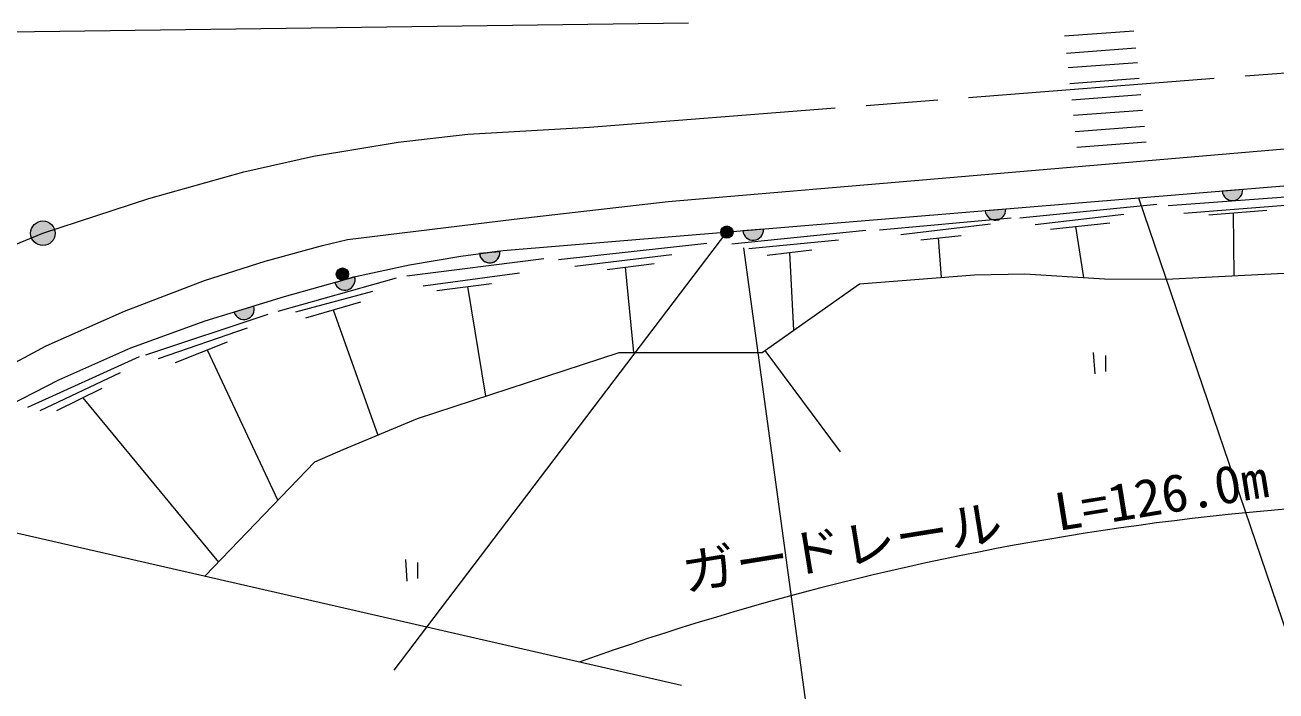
# Model space of a CAD drawing. Units: millimetres, scale not verified. Extents: x 40000 to 680000, y 20000 to 380000.
# Drawn here: x 344779 to 405654, y 283019 to 315438 of the extents above; entities that cross this region are included whole.
import ezdxf
from ezdxf.enums import TextEntityAlignment as Align

# ---------------------------------------------------------------- set-up
doc = ezdxf.new("R2010")
doc.units = ezdxf.units.MM
doc.header["$LTSCALE"] = 1000
doc.linetypes.add('CHAIN', pattern=[18.5, 12, -1.5, 3.5, -1.5])
for name, color, linetype, lineweight in [('M-BMK', 2, 'CHAIN', 13), ('M-STR-HTXT', 7, 'Continuous', 13), ('M-WORK', 1, 'Continuous', 13)]:
    doc.layers.add(name, color=color, linetype=linetype, lineweight=lineweight)
doc.styles.add('ＭＳ ゴシック', font='')
doc.styles.get('ＭＳ ゴシック').set_extended_font_data('MS Gothic')

msp = doc.modelspace()

# ---------------------------------------------------------------- hatches: boundary and pattern name
at = {"layer": 'M-WORK'}
for points in [[(403037, 307352, 1), (404033, 307435)], [(391504, 306396, 1), (392500, 306479)], [(346250, 305302, 1), (345050, 305302, 0.41421), (345650, 304702, 0.41421)], [(379231, 305355, 1), (378631, 305355, 1)], [(379714, 305419, 1), (380710, 305502)], [(366893, 304319, 0.41421), (367432, 303862, 0.41421), (367889, 304402)], [(366896, 304291, 0.41421), (367460, 303865, 0.41421), (367886, 304430)], [(359862, 302886, 1), (360818, 303179)], [(360527, 303310, 0.41421), (360227, 303610, 0.41421), (359927, 303310, 1)], [(354957, 301456, 0.41421), (355581, 301124, 0.41421), (355913, 301749)]]:
    msp.add_hatch(color=256, dxfattribs=at).paths.add_polyline_path(points)

# ---------------------------------------------------------------- linework, layer by layer
at = {"layer": 'M-BMK'}
for p, q in [((372246, 310470), (422175, 314366)), ((366322, 310123), (372246, 310470)), ((362938, 309727), (366322, 310123)), ((358811, 309057), (362938, 309727)), ((355428, 308289), (358811, 309057)), ((350805, 306988), (355428, 308289)), ((345650, 305302), (350805, 306988)), ((341089, 303443), (345650, 305302))]:
    msp.add_line(p, q, dxfattribs=at)
at = {"layer": 'M-STR-HTXT'}
msp.add_arc((417444, 156497), 135846, 85.97184, 109.65879, dxfattribs=at)
at = {"layer": 'M-WORK'}
for p, q in [((344028, 315110), (377073, 315540)), ((395368, 314903), (398738, 315158)), ((395460, 314075), (398830, 314330)), ((395538, 313365), (398908, 313620)), ((395623, 312598), (398993, 312853)), ((395712, 311796), (399082, 312051)), ((395795, 311042), (399165, 311297)), ((395882, 310256), (399252, 310511)), ((388642, 307912), (408012, 309576)), ((395966, 309498), (399336, 309752)), ((407971, 307761), (368052, 304453)), ((376083, 306851), (388642, 307912)), ((376722, 283282), (273731, 306909)), ((368576, 305989), (376083, 306851)), ((410931, 271833), (398985, 307016)), ((400399, 306647), (407426, 307168)), ((393182, 306053), (399849, 306722)), ((393938, 305730), (398251, 306226)), ((401162, 306283), (406316, 306682)), ((402394, 306196), (405205, 306421)), ((403562, 306290), (403600, 303238)), ((360472, 304989), (368576, 305989)), ((386353, 305470), (392773, 306053)), ((387406, 305235), (391769, 305755)), ((394681, 305495), (397569, 305805)), ((395895, 305625), (396286, 303150)), ((359254, 304708), (360472, 304989)), ((362746, 284026), (378931, 305355)), ((379178, 304791), (385697, 305448)), ((388373, 304987), (390331, 305198)), ((389218, 305078), (389367, 303151)), ((356458, 303943), (359254, 304708)), ((368052, 304453), (365992, 304164)), ((370742, 304020), (377965, 304825)), ((379741, 304592), (384262, 271566)), ((379996, 304555), (384358, 304977)), ((380900, 304233), (383069, 304493)), ((353507, 303006), (356458, 303943)), ((363357, 303220), (370019, 304070)), ((365992, 304164), (363482, 303752)), ((371538, 303692), (376257, 304268)), ((373114, 303542), (375398, 303825)), ((381985, 304363), (382178, 300576)), ((360861, 303183), (357396, 302204)), ((363482, 303752), (360861, 303183)), ((364155, 302734), (368840, 303376)), ((373982, 303649), (374393, 299491)), ((385382, 302843), (390987, 303277)), ((390987, 303277), (393433, 303329)), ((393433, 303329), (397302, 303086)), ((400304, 303069), (407730, 303450)), ((349619, 301507), (353507, 303006)), ((357104, 301512), (362849, 303132)), ((364814, 302509), (367486, 302856)), ((366307, 302702), (367194, 297364)), ((380655, 299498), (385382, 302843)), ((397302, 303086), (400304, 303069)), ((357396, 302204), (353524, 301017)), ((357963, 301468), (361707, 302486)), ((358441, 301176), (361114, 301955)), ((345808, 299820), (349619, 301507)), ((350650, 299379), (356617, 301362)), ((359777, 301565), (361943, 295471)), ((353524, 301017), (349916, 299705)), ((351270, 299210), (355608, 300698)), ((340874, 297181), (345808, 299820)), ((349916, 299705), (346403, 298143)), ((352102, 299007), (354625, 300016)), ((353647, 299625), (357076, 292290)), ((380780, 299587), (384438, 294654)), ((344913, 296828), (350353, 299306)), ((363885, 296280), (373688, 299490)), ((373688, 299490), (380655, 299498)), ((396759, 299499), (396832, 298454)), ((397366, 298576), (397366, 299353)), ((345520, 296679), (349424, 298526)), ((346403, 298143), (342358, 296082)), ((346326, 296667), (348532, 297757)), ((347600, 297297), (354190, 289285)), ((360266, 294773), (363885, 296280)), ((358878, 294166), (360266, 294773)), ((353534, 288602), (358878, 294166)), ((363286, 289418), (363359, 288373)), ((363893, 288495), (363893, 289272))]:
    msp.add_line(p, q, dxfattribs=at)
for points in [[(403037, 307352, 1), (404033, 307435)], [(391504, 306396, 1), (392500, 306479)], [(379714, 305419, 1), (380710, 305502)], [(366893, 304319, 0.41421), (367432, 303862, 0.41421), (367889, 304402)], [(366896, 304291, 0.41421), (367460, 303865, 0.41421), (367886, 304430)], [(359862, 302886, 1), (360818, 303179)], [(354957, 301456, 0.41421), (355581, 301124, 0.41421), (355913, 301749)]]:
    msp.add_lwpolyline(points, format="xyb", close=True, dxfattribs=at)
for centre, radius in [((345650, 305302), 600), ((378931, 305355), 300), ((360227, 303310), 300)]:
    msp.add_circle(centre, radius, dxfattribs=at)

# ---------------------------------------------------------------- texts
at = {"layer": 'M-STR-HTXT', "style": 'ＭＳ ゴシック', "width": 1.05}
msp.add_text('ガードレール\u3000L=126.0m', height=1833, rotation=9.21, dxfattribs=at).set_placement((391230, 289631), align=Align.BOTTOM_CENTER)

doc.saveas('drawing.dxf')
